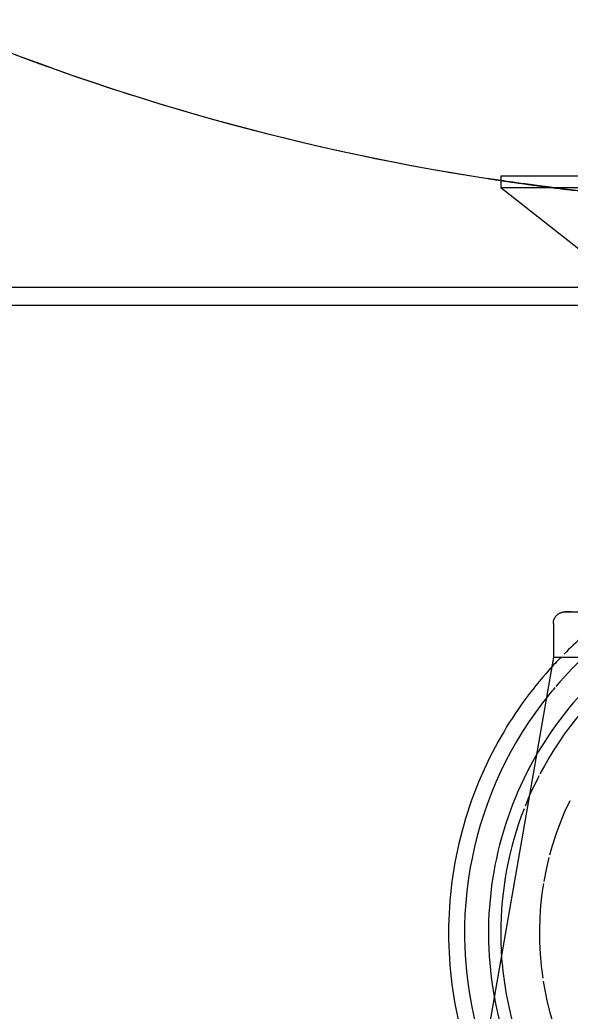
# Model space of a CAD drawing. Header units: metres. Extents: x 34 to 87, y -2.3 to 19.3.
# Drawn here: x 48.1654 to 48.2136, y 0.6132 to 0.7 of the extents above; entities that cross this region are included whole.
import ezdxf

# ---------------------------------------------------------------- set-up
doc = ezdxf.new("R2010")
doc.units = ezdxf.units.M
for name, color, linetype, lineweight in [('A-ANNO-DIMS', 7, 'Continuous', 5), ('A-ANNO-DIMS-25', 7, 'Continuous', 5), ('P-SANR-FIXT', 7, 'Continuous', 5)]:
    doc.layers.add(name, color=color, linetype=linetype, lineweight=lineweight)
doc.styles.add('Arial_1', font='arial.ttf', dxfattribs={"height": 0.07499999999999998})
doc.dimstyles.new('Diagonal_-_2_mm_Arial_-_PRETO', dxfattribs={"dimscale": 0.3048, "dimtxt": 0.07651945499677275, "dimasz": 0.2460629921259842, "dimexe": 0.1968503937007874, "dimexo": 0.1230314960629921, "dimgap": 0.04101049868766404, "dimtad": 1, "dimrnd": 0.01, "dimzin": 0, "dimdsep": 46, "dimtxsty": 'Arial_1', "dimblk1": 'OBLIQUE', "dimblk2": 'OBLIQUE', "dimsah": 1, "dimcen": 0.09, "dimdle": 0.1968503937007874, "dimazin": 0, "dimtfac": 1, "dimtdec": 4, "dimtix": 1, "dimtmove": 0, "dimatfit": 3, "dimfxl": 1, "dimtvp": 1, "dimtolj": 1, "dimtzin": 0, "dimarcsym": 2})

# ---------------------------------------------------------------- blocks, each defined once
blk = doc.blocks.new('USO_ESG_Cuba lavatório retângular - Uso geral-3263039-AA')
at = {"layer": 'P-SANR-FIXT', "color": 253, "true_color": 0xa6a6a6}
for p, q in [((-2.318175954470506, 0.686312500000001), (-2.318175954470506, 0.6853124999999991)), ((-2.258175954470508, 0.6863124999999995), (-2.318175954470508, 0.6863124999999997)), ((-2.318175954470506, 0.6853124999999991), (-2.308225395629077, 0.677494203767489)), ((-2.318175954470508, 0.6853124999999997), (-2.258175954470508, 0.6853124999999994)), ((-2.317175954470513, 0.6750000000000017), (-2.305193654135928, 0.6750000000000017)), ((-2.317175954470513, 0.6750000000000017), (-2.295681706778486, 0.6750000000000017))]:
    blk.add_line(p, q, dxfattribs=at)
at = {"layer": 'P-SANR-FIXT', "color": 254, "true_color": 0xdfdfdf}
for p, q in [((-2.303326123857476, 0.6863124999999997), (-2.318175954470508, 0.6863124999999997)), ((-2.461283100582512, 0.6765769230769242), (-2.317175954470515, 0.6765769230769242))]:
    blk.add_line(p, q, dxfattribs=at)
at = {"layer": 'P-SANR-FIXT', "color": 7, "true_color": 0xf3f3f3}
for p, q in [((-2.318175954470508, 0.6853124999999997), (-2.303276643050657, 0.6853124999999997)), ((-2.317175954470515, 0.6765769230769242), (-2.307057947477444, 0.6765769230769242))]:
    blk.add_line(p, q, dxfattribs=at)
at = {"layer": 'P-SANR-FIXT'}
for p, q in [((-2.46128310058251, 0.6765769230769242), (-2.115125954470511, 0.6765769230769242)), ((-2.46128310058251, 0.6750000000000004), (-2.115125954470511, 0.6750000000000004))]:
    blk.add_line(p, q, dxfattribs=at)
at = {"layer": 'P-SANR-FIXT', "color": 253, "true_color": 0xa6a6a6}
for radius, start, end in [(0.2074834206650555, 222.9372360776375, 261.5238366663285), (0.2074834206650557, 248.6866332581468, 262.8955444193816), (0.2074834206650555, 262.8955444193816, 269.9999999999991)]:
    blk.add_arc((-2.287636162395374, 0.8911496555965603), radius, start, end, dxfattribs=at)
at = {"layer": 'P-SANR-FIXT', "color": 254, "true_color": 0xdfdfdf}
for radius, start, end in [(0.2074834206650557, 261.5238366663286, 262.6109572083687), (0.2074834206650556, 262.966512260003, 263.1579103734421), (0.2074834206650557, 263.168468319426, 265.054072703477)]:
    blk.add_arc((-2.287636162395374, 0.8911496555965603), radius, start, end, dxfattribs=at)
at = {"layer": 'P-SANR-FIXT', "color": 7, "true_color": 0xf3f3f3}
blk.add_arc((-2.287636162395374, 0.8911496555965603), 0.2074834206650559, 262.6109572083687, 262.8159388452214, dxfattribs=at)
at = {"layer": 'P-SANR-FIXT', "color": 253, "true_color": 0xa6a6a6}
for points, knots in [([(-2.319296059019192, 0.686095953370432), (-2.319229578801965, 0.6860856889529545), (-2.319009206793159, 0.6860515001568651), (-2.318628847829232, 0.6859940496684592), (-2.318613501676644, 0.685991733366701)], [0, 0, 0, 0, 0.05555555555555555, 0.05785151707005129, 0.05785151707005129, 0.05785151707005129, 0.05785151707005129]), ([(-2.273223330471234, 0.6841674338315039), (-2.27474168933675, 0.6840618104485122), (-2.277956961152298, 0.6838719255794594), (-2.282411426196964, 0.6837178398048469), (-2.286275207333477, 0.6836620813398805), (-2.289598084264123, 0.6836666469562748), (-2.292855988442402, 0.6837237835933966), (-2.297064255226727, 0.6838615298744322), (-2.301260242475053, 0.6840981286395491), (-2.304984090851153, 0.6843867594890634), (-2.307679596623806, 0.684630991171072), (-2.310171513751796, 0.6848893006973081), (-2.313083786807043, 0.6852239660325378), (-2.316292981685398, 0.6856467070575825), (-2.318589409023555, 0.6859864539655951), (-2.319212958747658, 0.6860831228485853), (-2.319296059019192, 0.6860959533704319)], [0.3333333333333333, 0.3333333333333333, 0.3333333333333333, 0.3333333333333333, 0.3888888888888888, 0.4444444444444444, 0.4791666666666666, 0.5138888888888888, 0.548611111111111, 0.5833333333333333, 0.6527777777777777, 0.6875, 0.7222222222222222, 0.7569444444444444, 0.7916666666666667, 0.8611111111111112, 0.9305555555555556, 1, 1, 1, 1])]:
    blk.add_open_spline(points, degree=3, knots=knots, dxfattribs=at)
at = {"layer": 'P-SANR-FIXT', "color": 254, "true_color": 0xdfdfdf}
for points, knots in [([(-2.318424766122333, 0.685963329121124), (-2.318299766977836, 0.6859445731443591), (-2.318055036023855, 0.6859080523208968), (-2.317771093436979, 0.6858662467439394), (-2.317638806134629, 0.6858469139066948)], [0.06670887458444855, 0.06670887458444855, 0.06670887458444855, 0.06670887458444855, 0.08333333333333333, 0.096211171306891, 0.096211171306891, 0.096211171306891, 0.096211171306891]), ([(-2.317144757423863, 0.6857753322980594), (-2.31648570202853, 0.6856806538783908), (-2.315235899169706, 0.6855058503935608), (-2.313473215126454, 0.6852800746125266), (-2.312702161433124, 0.6851857682581444), (-2.31247235616725, 0.6851580611451519)], [0.1111111111111111, 0.1111111111111111, 0.1111111111111111, 0.1111111111111111, 0.1666666666666667, 0.1944444444444444, 0.2059581620167173, 0.2059581620167173, 0.2059581620167173, 0.2059581620167173]), ([(-2.312400319017957, 0.6851493886640633), (-2.312098611928079, 0.6851131203717558), (-2.311221554711461, 0.6850096156047115), (-2.309676300706268, 0.6848371716332144), (-2.307667363072996, 0.6846318951710093), (-2.30624127975761, 0.6845008134259414), (-2.305515856234849, 0.6844380536021896)], [0.2071591206421585, 0.2071591206421585, 0.2071591206421585, 0.2071591206421585, 0.2222222222222222, 0.25, 0.2777777777777778, 0.3055555555555556, 0.3055555555555556, 0.3055555555555556, 0.3055555555555556])]:
    blk.add_open_spline(points, degree=3, knots=knots, dxfattribs=at)
blk = doc.blocks.new('USO_ESG_Sifão de Uso Geral - Sifão para lavatório-3607478-AA')
at = {"layer": 'P-SANR-FIXT'}
for p, q in [((-2.31356986956655, 0.6471270249242314), (-2.31356986956655, 0.6441574602753777)), ((-2.31356986956655, 0.6441574602753755), (-2.323025640121808, 0.5899517479404314)), ((-2.313569869566552, 0.6441574602753762), (-2.288175954470514, 0.6441574602753762))]:
    blk.add_line(p, q, dxfattribs=at)
at = {"layer": 'P-SANR-FIXT', "color": 254, "true_color": 0xdfdfdf}
blk.add_line((-2.313569869566552, 0.6441574602753762), (-2.304301322606217, 0.6441574602753762), dxfattribs=at)
at = {"layer": 'P-SANR-FIXT', "color": 253, "true_color": 0xa6a6a6}
blk.add_line((-2.314634958267116, 0.6170990386686279), (-2.314497786374079, 0.6160432811832062), dxfattribs=at)
at = {"layer": 'P-SANR-FIXT', "flags": 128}
for points in [[(-2.31356986956655, 0.6471270249242314), (-2.313569063431264, 0.6471673263142413), (-2.313566646315043, 0.6472075632306282), (-2.313562622084765, 0.6472476713029035), (-2.313556997178334, 0.647287586366709), (-2.313549780594404, 0.6473272445664615), (-2.313540983877968, 0.6473665824574957), (-2.313530621101895, 0.6474055371075784), (-2.313518708844417, 0.6474440461975809), (-2.313505266162605, 0.6474820481211714), (-2.313490314561882, 0.6475194820833847), (-2.313473877961622, 0.6475562881978634), (-2.313455982656875, 0.6475924075826721), (-2.313436657276317, 0.6476277824545068), (-2.313415932736427, 0.6476623562211116), (-2.313393842192053, 0.6476960735718446), (-2.31337042098335, 0.6477288805661291), (-2.31334570657926, 0.6477607247197735), (-2.313319738517556, 0.6477915550889298), (-2.313292558341595, 0.6478213223515819), (-2.313264209533859, 0.6478499788864601), (-2.3132347374464, 0.6478774788492175), (-2.313204189228264, 0.6479037782457845), (-2.313172613750087, 0.647928835002736), (-2.313140061525896, 0.6479526090346052), (-2.313106584632311, 0.647975062308012), (-2.313072236625211, 0.6479961589025127), (-2.313037072454089, 0.6480158650680519), (-2.313001148374112, 0.6480341492789692), (-2.312964521856147, 0.6480509822844289), (-2.31292725149481, 0.6480663371552127), (-2.312889396914727, 0.6480801893268024), (-2.312851018675151, 0.6480925166386797), (-2.312812178173079, 0.6481032993697744), (-2.312772937545029, 0.6481125202700174), (-2.312733359567637, 0.6481201645879344), (-2.31269350755722, 0.6481262200942479), (-2.312653445268493, 0.6481306771014399), (-2.312613236792576, 0.6481335284792484), (-2.312572946454449, 0.6481347696660784), (-2.312562066090146, 0.6481348284006334)], [(-2.312022269814389, 0.6481348284006334), (-2.312207241581549, 0.6481348284006334), (-2.312353768415733, 0.6481348284006334), (-2.312461615905264, 0.6481348284006334), (-2.312530611517163, 0.6481348284006334), (-2.312560644873169, 0.6481348284006334), (-2.312562066090146, 0.6481348284006334)], [(-2.312562066090146, 0.6481348284006334), (-2.312542559801896, 0.6481348284006334), (-2.312484072143049, 0.6481348284006334), (-2.312386696681379, 0.6481348284006334), (-2.312250589196859, 0.6481348284006334), (-2.312075967432423, 0.6481348284006334), (-2.311863110745644, 0.6481348284006334), (-2.311612359661816, 0.6481348284006334), (-2.311324115329181, 0.6481348284006334)]]:
    blk.add_lwpolyline(points, dxfattribs=at)
at = {"layer": 'P-SANR-FIXT', "color": 253, "true_color": 0xa6a6a6, "flags": 128}
for points in [[(-2.312134431289438, 0.6315968033126346), (-2.312579015506583, 0.6306294435707963), (-2.312984560031779, 0.6296450789867377), (-2.313350416080295, 0.6286452843338074), (-2.313675998360505, 0.6276316590701746), (-2.313897497913488, 0.6268337949881483)], [(-2.313960786010208, 0.6266058247800268), (-2.314204323429917, 0.6255694225793992), (-2.314406221011716, 0.6245241104907263)], [(-2.314433685861517, 0.6243433610333327), (-2.314566155762539, 0.6234715607903595), (-2.314683871820905, 0.6224134573332865), (-2.31475918086623, 0.6213514928593271), (-2.314791962420109, 0.6202873662850922), (-2.314782164039047, 0.619222779986106), (-2.314729801398363, 0.6181594370733418), (-2.314634958267116, 0.6170990386686279)], [(-2.314453841427141, 0.6157860482052869), (-2.314318505165021, 0.614993853603837), (-2.314097401451632, 0.6139524347907793), (-2.313834828952687, 0.6129206907919772), (-2.313531207728172, 0.6119002721777362)]]:
    blk.add_lwpolyline(points, dxfattribs=at)
at = {"layer": 'P-SANR-FIXT', "color": 253, "true_color": 0xa6a6a6}
for centre, radius, start, end in [((-2.288175954470513, 0.6200000000000044), 0.03317195909157836, 124.5547506675053, 139.3413447819132), ((-2.288175954470513, 0.6200000000000044), 0.03457092903812126, 127.678274660616, 135.0000000000003), ((-2.288175954470513, 0.6200000000000044), 0.03457092903812149, 135.6031071622393, 138.174427504592), ((-2.288175954470513, 0.6200000000000044), 0.03107743835357278, 137.7203976283315, 151.932443546726), ((-2.288175954470513, 0.6200000000000044), 0.03317195909157822, 139.5643396504244, 142.5866965918459), ((-2.288175954470513, 0.6200000000000044), 0.03457092903812144, 150.0000000000001, 180.0000000000001), ((-2.288175954470513, 0.6200000000000001), 0.02999999999999976, 158.7379572787679, 179.9999999999998), ((-2.288175954470513, 0.6200000000000001), 0.02999999999999994, 158.7379572787594, 180.0000000000001), ((-2.288175954470513, 0.6200000000000044), 0.03457092903812117, 179.9999999999998, 194.9999999999999), ((-2.288175954470513, 0.6200000000000001), 0.02999999999999978, 179.9999999999999, 182.4740321384577), ((-2.288175954470513, 0.6200000000000001), 0.02999999999999993, 179.9999999999999, 182.4740321384577), ((-2.288175954470513, 0.6200000000000044), 0.03107743835357291, 188.2751990298328, 215.9999999999996)]:
    blk.add_arc(centre, radius, start, end, dxfattribs=at)
at = {"layer": 'P-SANR-FIXT', "color": 254, "true_color": 0xdfdfdf}
for radius, start, end in [(0.02999999999999976, 127.4299547126364, 152.3057997772492), (0.03, 127.4299547126373, 152.3057997772405), (0.02999999999999983, 152.7001947741462, 158.2369843051792), (0.02999999999999964, 152.7001947741119, 158.2369843051798), (0.02999999999999993, 182.4740321384573, 194.9999999999996), (0.0299999999999996, 182.4740321384576, 194.9999999999999)]:
    blk.add_arc((-2.288175954470513, 0.6200000000000001), radius, start, end, dxfattribs=at)
at = {"layer": 'P-SANR-FIXT'}
for radius, start, end in [(0.03457092903812109, 138.1744275045924, 150.0000000000003), (0.03317195909157775, 142.5866965918462, 197.9811155125719), (0.0310774383535727, 151.932443546726, 188.2751990298328)]:
    blk.add_arc((-2.288175954470513, 0.6200000000000044), radius, start, end, dxfattribs=at)
blk = doc.blocks.new('DIMBLOCK7-AA')
at = {"layer": 'A-ANNO-DIMS-25'}
for p, q in [((47.98984820292018, -0.05999999999999989), (47.98984820292018, 0.6599999999999998)), ((47.98984820292018, 0.6000000000000001), (47.92984820292018, 0.6000000000000001)), ((47.98984820292018, 0.6000000000000001), (48.35352727786283, 0.6000000000000001)), ((47.98984820292018, 0), (47.92984820292018, 0)), ((47.98984820292018, 0), (49.79498956635069, 0))]:
    blk.add_line(p, q, dxfattribs=at)
at = {"layer": 'A-ANNO-DIMS-25', "lineweight": 20}
for p, q in [((47.98984820292018, 0.5999999999999999), (47.95234820292018, 0.6375)), ((47.98984820292018, 0.5999999999999999), (48.02734820292018, 0.5624999999999999)), ((47.98984820292018, 0), (47.95234820292018, 0.03750000000000001)), ((47.98984820292018, 0), (48.02734820292018, -0.03750000000000001))]:
    blk.add_line(p, q, dxfattribs=at)
at = {"layer": 'A-ANNO-DIMS-25', "color": 0, "insert": (47.87998097761344, 0.1987588749273468), "char_height": 0.07499999999999998, "width": 0.2429787001743676, "attachment_point": 1, "rotation": 90, "line_spacing_factor": 0.9417779076525878, "style": 'Arial_1'}
blk.add_mtext('0,60', dxfattribs=at)
blk = doc.blocks.new('_Oblique')
at = {"color": 0, "linetype": 'ByBlock', "lineweight": -2}
blk.add_line((-0.5, -0.5), (0.5, 0.5), dxfattribs=at)

msp = doc.modelspace()

# ---------------------------------------------------------------- block references
at = {"layer": 'P-SANR-FIXT', "color": 253, "true_color": 0xa6a6a6}
msp.add_blockref('USO_ESG_Cuba lavatório retângular - Uso geral-3263039-AA', (50.52572727786326, 0), dxfattribs=at)
at = {"layer": 'P-SANR-FIXT'}
msp.add_blockref('USO_ESG_Sifão de Uso Geral - Sifão para lavatório-3607478-AA', (50.52572727786326, 0), dxfattribs=at)

# ---------------------------------------------------------------- dimensions: what is measured, and where the dimension line sits
at = {"layer": 'A-ANNO-DIMS'}
dim = msp.add_linear_dim(base=(47.98984820292019, 0.6000000000000002), p1=(49.8324895663507, 0), p2=(48.39102727786283, 0.6000000000000001), angle=89.99999999999991, dimstyle='Diagonal_-_2_mm_Arial_-_PRETO', override={"dimpost": '<>', "dimfxl": 1.561349906053312}, dxfattribs=at)
dim.commit()
dim.dimension.update_dxf_attribs({"geometry": 'DIMBLOCK7-AA', "text_midpoint": (47.93905522861817, 0.2999999999999863)})

doc.saveas('drawing.dxf')
